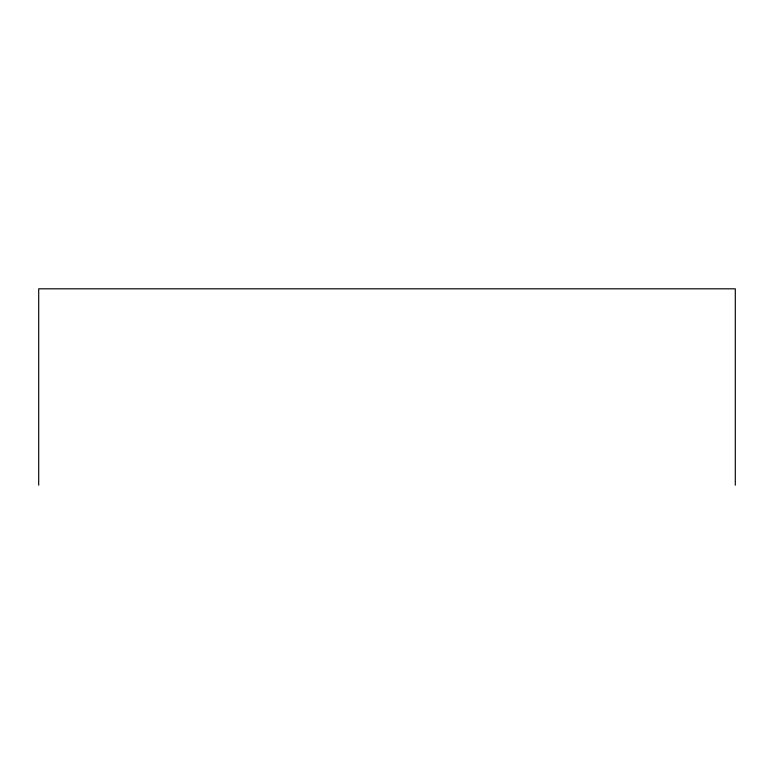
<?xml version="1.0" encoding="UTF-8"?>
<svg xmlns="http://www.w3.org/2000/svg" width="774" height="774" viewBox="0 0 774 774"><rect width="100%" height="100%" fill="white"/><g stroke="black" fill="none" stroke-linecap="round" stroke-linejoin="round"><path stroke-width="1.16" d="M735.3 485.182L735.3 288.818L38.7 288.818L38.7 485.182"/></g></svg>
